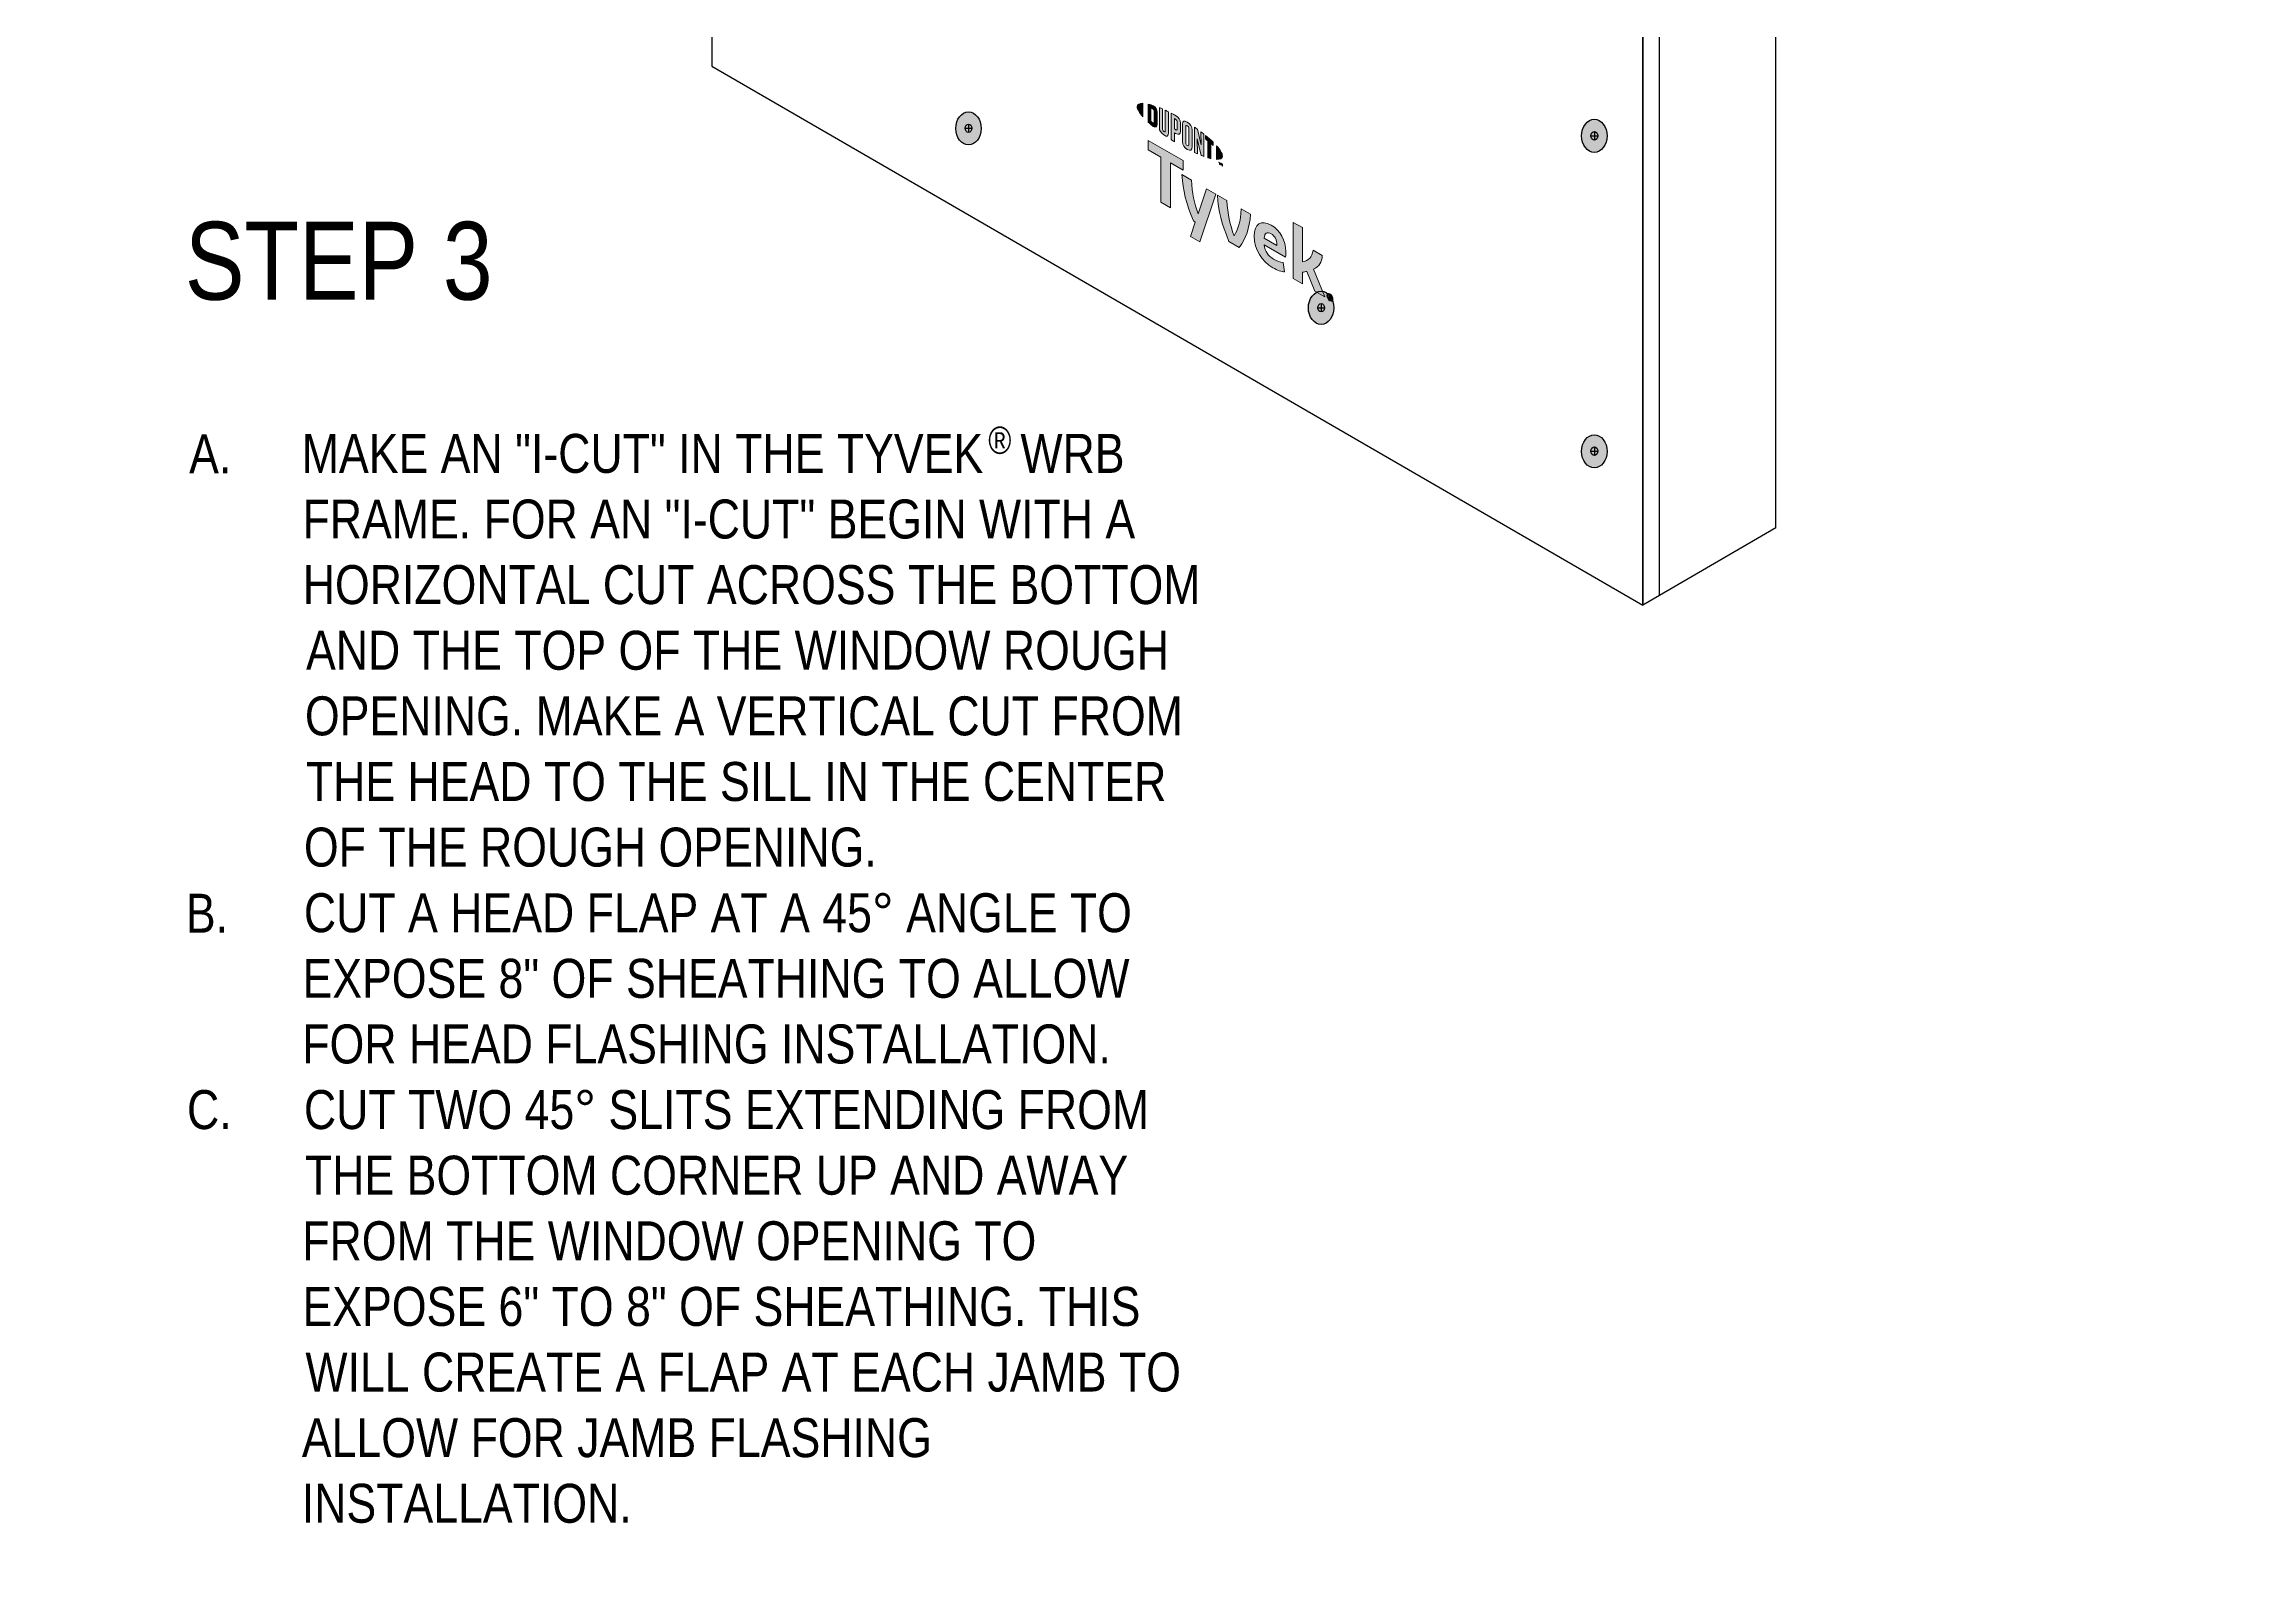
# Model space of a CAD drawing. Extents: x -1279 to 5791, y -3809 to 1769.
# Drawn here: x -255 to 378, y -302 to 141 of the extents above; entities that cross this region are included whole.
import ezdxf

# ---------------------------------------------------------------- set-up
doc = ezdxf.new("R2010")
doc.units = 0
doc.header["$MEASUREMENT"] = 0
for name, color, linetype, lineweight in [('.ATI-TEXT', 7, 'Continuous', 0), ('G-ANNO-TTLB', 7, 'Continuous', 0), ('TYVEK', 7, 'Continuous', 0), ('X-REF - TRACED', 7, 'Continuous', 0)]:
    doc.layers.add(name, color=color, linetype=linetype, lineweight=lineweight)

# ---------------------------------------------------------------- blocks, each defined once
blk = doc.blocks.new('Block_34')
at = {"layer": '.ATI-TEXT', "char_height": 0.2, "attachment_point": 7}
for s, insert in [('\\C18;\\c0;\\FArial Narrow|b0|i0|c1;\\H11.249999;\\W1.000000;A.', (-213.02, 17.38)), ('\\C18;\\c0;\\FArial Narrow|b0|i0|c1;\\H11.249999;\\W1.000000;MAKE AN "I-CUT" IN THE TYVEK   WRB', (-180.5, 17.38)), ('\\C18;\\c0;\\FArial Narrow|b0|i0|c1;\\H7.874999;\\W1.000000;®', (17.69, 22.93)), ('\\C18;\\c0;\\FArial Narrow|b0|i0|c1;\\H11.249999;\\W1.000000;FRAME. FOR AN "I-CUT" BEGIN WITH A', (-180.28, -1.57)), ('\\C18;\\c0;\\FArial Narrow|b0|i0|c1;\\H11.249999;\\W1.000000;HORIZONTAL CUT ACROSS THE BOTTOM ', (-180.22, -20.52)), ('\\C18;\\c0;\\FArial Narrow|b0|i0|c1;\\H11.249999;\\W1.000000;AND THE TOP OF THE WINDOW ROUGH', (-179.27, -39.47)), ('\\C18;\\c0;\\FArial Narrow|b0|i0|c1;\\H11.249999;\\W1.000000;OPENING. MAKE A VERTICAL CUT FROM ', (-179.59, -58.42)), ('\\C18;\\c0;\\FArial Narrow|b0|i0|c1;\\H11.249999;\\W1.000000;THE HEAD TO THE SILL IN THE CENTER', (-179.33, -77.37)), ('\\C18;\\c0;\\FArial Narrow|b0|i0|c1;\\H11.249999;\\W1.000000;OF THE ROUGH OPENING.', (-179.88, -96.32)), ('\\C18;\\c0;\\FArial Narrow|b0|i0|c1;\\H11.249999;\\W1.000000;B.', (-213.97, -115.27)), ('\\C18;\\c0;\\FArial Narrow|b0|i0|c1;\\H11.249999;\\W1.000000;CUT A HEAD FLAP AT A 45° ANGLE TO', (-179.88, -115.27)), ('\\C18;\\c0;\\FArial Narrow|b0|i0|c1;\\H11.249999;\\W1.000000;EXPOSE 8" OF SHEATHING TO ALLOW', (-180.29, -134.22)), ('\\C18;\\c0;\\FArial Narrow|b0|i0|c1;\\H11.249999;\\W1.000000;FOR HEAD FLASHING INSTALLATION.', (-180.35, -153.17)), ('\\C18;\\c0;\\FArial Narrow|b0|i0|c1;\\H11.249999;\\W1.000000;C.', (-213.63, -172.12)), ('\\C18;\\c0;\\FArial Narrow|b0|i0|c1;\\H11.249999;\\W1.000000;CUT TWO 45° SLITS EXTENDING FROM', (-179.88, -172.12)), ('\\C18;\\c0;\\FArial Narrow|b0|i0|c1;\\H11.249999;\\W1.000000;THE BOTTOM CORNER UP AND AWAY', (-179.59, -191.07)), ('\\C18;\\c0;\\FArial Narrow|b0|i0|c1;\\H11.249999;\\W1.000000;FROM THE WINDOW OPENING TO', (-180.35, -210.02)), ('\\C18;\\c0;\\FArial Narrow|b0|i0|c1;\\H11.249999;\\W1.000000;EXPOSE 6" TO 8" OF SHEATHING. THIS', (-180.29, -228.97)), ('\\C18;\\c0;\\FArial Narrow|b0|i0|c1;\\H11.249999;\\W1.000000;WILL CREATE A FLAP AT EACH JAMB TO', (-179.45, -247.92)), ('\\C18;\\c0;\\FArial Narrow|b0|i0|c1;\\H11.249999;\\W1.000000;ALLOW FOR JAMB FLASHING', (-180.48, -266.87)), ('\\C18;\\c0;\\FArial Narrow|b0|i0|c1;\\H11.249999;\\W1.000000;INSTALLATION.', (-180.5, -285.82))]:
    blk.add_mtext(s, dxfattribs=dict(at, insert=insert))
blk = doc.blocks.new('Block_115')
at = {"layer": 'TYVEK', "true_color": 0x003b71, "transparency": 33554687}
h = blk.add_hatch(color=156, dxfattribs=at)
h.dxf.hatch_style = 2
edge = h.paths.add_edge_path()
edge.add_ellipse((-53.75, 515.12), major_axis=(0, 4.78), ratio=0.766948, start_angle=0, end_angle=360)
h = blk.add_hatch(color=156, dxfattribs=at)
h.dxf.hatch_style = 2
edge = h.paths.add_edge_path()
edge.add_ellipse((11.97, 483.8), major_axis=(0, 4.78), ratio=0.766948, start_angle=0, end_angle=360)
h = blk.add_hatch(color=156, dxfattribs=at)
h.dxf.hatch_style = 2
edge = h.paths.add_edge_path()
edge.add_ellipse((113.76, 429.38), major_axis=(0, 4.78), ratio=0.766948, start_angle=0, end_angle=360)
h = blk.add_hatch(color=156, dxfattribs=at)
h.dxf.hatch_style = 2
edge = h.paths.add_edge_path()
edge.add_ellipse((-53.75, 424.08), major_axis=(0, 4.78), ratio=0.766948, start_angle=0, end_angle=360)
h = blk.add_hatch(color=156, dxfattribs=at)
h.dxf.hatch_style = 2
edge = h.paths.add_edge_path()
edge.add_ellipse((192.64, 388.05), major_axis=(0, 4.78), ratio=0.766948, start_angle=0, end_angle=360)
h = blk.add_hatch(color=156, dxfattribs=at)
h.dxf.hatch_style = 2
edge = h.paths.add_edge_path()
edge.add_ellipse((-53.75, 333), major_axis=(0, 4.78), ratio=0.766948, start_angle=0, end_angle=360)
h = blk.add_hatch(color=156, dxfattribs=at)
h.dxf.hatch_style = 2
edge = h.paths.add_edge_path()
edge.add_ellipse((192.64, 297), major_axis=(0, 4.78), ratio=0.766948, start_angle=0, end_angle=360)
h = blk.add_hatch(color=156, dxfattribs=at)
h.dxf.hatch_style = 2
edge = h.paths.add_edge_path()
edge.add_ellipse((-53.75, 241.95), major_axis=(0, 4.78), ratio=0.766948, start_angle=0, end_angle=360)
h = blk.add_hatch(color=156, dxfattribs=at)
h.dxf.hatch_style = 2
edge = h.paths.add_edge_path()
edge.add_ellipse((192.64, 205.92), major_axis=(0, 4.78), ratio=0.766948, start_angle=0, end_angle=360)
h = blk.add_hatch(color=156, dxfattribs=at)
h.dxf.hatch_style = 2
edge = h.paths.add_edge_path()
edge.add_ellipse((-53.75, 150.84), major_axis=(0, 4.78), ratio=0.766948, start_angle=0, end_angle=360)
h = blk.add_hatch(color=156, dxfattribs=at)
h.dxf.hatch_style = 2
edge = h.paths.add_edge_path()
edge.add_ellipse((11.97, 117.02), major_axis=(0, 4.78), ratio=0.766948, start_angle=0, end_angle=360)
h = blk.add_hatch(color=156, dxfattribs=at)
h.dxf.hatch_style = 2
edge = h.paths.add_edge_path()
edge.add_ellipse((192.64, 114.87), major_axis=(0, 4.78), ratio=0.766948, start_angle=0, end_angle=360)
h = blk.add_hatch(color=156, dxfattribs=at)
h.dxf.hatch_style = 2
edge = h.paths.add_edge_path()
edge.add_ellipse((113.76, 65.21), major_axis=(0, 4.78), ratio=0.766948, start_angle=0, end_angle=360)
h = blk.add_hatch(color=156, dxfattribs=at)
h.dxf.hatch_style = 2
edge = h.paths.add_edge_path()
edge.add_ellipse((192.64, 23.76), major_axis=(0, 4.78), ratio=0.766948, start_angle=0, end_angle=360)
at = {"layer": 'TYVEK', "color": 18, "lineweight": 25, "true_color": 0x080808}
for p, q in [((-54.72, 515.15), (-52.77, 515.15)), ((-53.75, 516.39), (-53.75, 513.92)), ((10.99, 483.83), (12.94, 483.83)), ((11.97, 485.06), (11.97, 482.6)), ((113.76, 430.65), (113.76, 428.18)), ((-53.75, 425.34), (-53.75, 422.87)), ((112.79, 429.41), (114.73, 429.41)), ((192.64, 389.31), (192.64, 386.84)), ((-54.72, 333.03), (-52.77, 333.03)), ((-53.75, 334.26), (-53.75, 331.79)), ((192.64, 298.26), (192.64, 295.79)), ((-54.72, 241.98), (-52.77, 241.98)), ((-53.75, 243.21), (-53.75, 240.74)), ((191.66, 205.95), (193.61, 205.95)), ((192.64, 207.18), (192.64, 204.72)), ((-53.75, 152.1), (-53.75, 149.63)), ((-54.72, 150.87), (-52.77, 150.87)), ((10.99, 117.05), (12.94, 117.05)), ((11.97, 118.28), (11.97, 115.81)), ((191.66, 114.9), (193.61, 114.9)), ((192.64, 116.13), (192.64, 113.67)), ((112.79, 65.24), (114.73, 65.24)), ((113.76, 66.47), (113.76, 64)), ((191.66, 23.79), (193.61, 23.79)), ((192.64, 25.03), (192.64, 22.56))]:
    blk.add_line(p, q, dxfattribs=at)
at = {"layer": 'TYVEK', "color": 18, "lineweight": 25, "true_color": 0x000000}
blk.add_line((191.66, 388.08), (193.61, 388.08), dxfattribs=at)
at = {"layer": 'TYVEK', "color": 8, "lineweight": 25, "true_color": 0x808080}
for points in [[(192.12, 392.41)], [(-54.26, 337.42)], [(-57.92, 332.64)], [(-57.92, 241.62)], [(-54.26, 236.84)]]:
    blk.add_lwpolyline(points, dxfattribs=at)
at = {"layer": 'TYVEK', "color": 18, "lineweight": 25, "true_color": 0x000000}
for centre, major_axis, ratio in [((-53.75, 515.12), (0, 4.78), 0.766948), ((11.97, 483.8), (0, 4.78), 0.766948), ((113.76, 429.38), (0, 4.78), 0.766948), ((-53.75, 424.08), (0, 4.78), 0.766948), ((192.64, 388.05), (0, 4.78), 0.766948), ((192.64, 388.08), (0, 1.23), 0.788846), ((-53.75, 333), (0, 4.78), 0.766948), ((192.64, 297), (0, 4.78), 0.766948), ((-53.75, 241.95), (0, 4.78), 0.766948), ((192.64, 205.92), (0, 4.78), 0.766948), ((-53.75, 150.84), (0, 4.78), 0.766948), ((11.97, 117.02), (0, 4.78), 0.766948), ((192.64, 114.87), (0, 4.78), 0.766948), ((113.76, 65.21), (0, 4.78), 0.766948), ((192.64, 23.76), (0, 4.78), 0.766948)]:
    blk.add_ellipse(centre, major_axis=major_axis, ratio=ratio, dxfattribs=at)
at = {"layer": 'TYVEK', "color": 18, "lineweight": 25, "true_color": 0x080808}
for centre in [(-53.75, 515.15), (11.97, 483.83), (113.76, 429.41), (-53.75, 424.1), (-53.75, 333.03), (192.64, 297.03), (-53.75, 241.98), (192.64, 205.95), (-53.75, 150.87), (11.97, 117.05), (192.64, 114.9), (113.76, 65.24), (192.64, 23.79)]:
    blk.add_ellipse(centre, major_axis=(0, 1.23), ratio=0.788846, dxfattribs=at)
blk = doc.blocks.new('Block_555')
at = {"layer": 'X-REF - TRACED', "true_color": 0x848484, "transparency": 33554687}
h = blk.add_hatch(color=252, dxfattribs=at)
h.dxf.hatch_style = 2
edge = h.paths.add_edge_path()
edge.add_spline(control_points=[(60.66, 123.28), (60.66, 122.55), (61.27, 121.52), (62.34, 120.33), (62.34, 120.33), (62.34, 124.27), (62.34, 124.27), (61.27, 124.31), (60.66, 123.99), (60.66, 123.28)], knot_values=[0, 0, 0, 0, 1, 1, 1, 2, 2, 2, 3, 3, 3, 3], degree=3, periodic=0)
h = blk.add_hatch(color=252, dxfattribs=at)
h.dxf.hatch_style = 2
edge = h.paths.add_edge_path()
edge.add_spline(control_points=[(65.54, 118.84), (65.54, 118.54), (65.39, 118.53), (65.2, 118.64), (65.05, 118.73), (64.82, 118.92), (64.64, 119.09), (64.64, 119.09), (64.64, 122.85), (64.64, 122.85), (64.82, 122.8), (65.05, 122.73), (65.2, 122.65), (65.39, 122.54), (65.54, 122.35), (65.54, 122.04), (65.54, 122.04), (65.54, 118.84), (65.54, 118.84)], knot_values=[0, 0, 0, 0, 1, 1, 1, 2, 2, 2, 3, 3, 3, 4, 4, 4, 5, 5, 5, 6, 6, 6, 6], degree=3, periodic=0)
edge = h.paths.add_edge_path()
edge.add_spline(control_points=[(65.32, 123.56), (65.02, 123.73), (64.59, 123.88), (63.82, 124.06), (63.82, 124.06), (63.82, 118.83), (63.82, 118.83), (64.5, 118.2), (65.02, 117.76), (65.32, 117.59), (66.01, 117.19), (66.39, 117.45), (66.39, 118.22), (66.39, 118.22), (66.39, 121.69), (66.39, 121.69), (66.39, 122.46), (66.01, 123.17), (65.32, 123.56)], knot_values=[0, 0, 0, 0, 1, 1, 1, 2, 2, 2, 3, 3, 3, 4, 4, 4, 5, 5, 5, 6, 6, 6, 6], degree=3, periodic=0)
h = blk.add_hatch(color=252, dxfattribs=at)
h.dxf.hatch_style = 2
edge = h.paths.add_edge_path()
edge.add_spline(control_points=[(68.79, 116.36), (68.79, 116.06), (68.7, 115.92), (68.37, 116.15), (68.04, 116.39), (67.96, 116.59), (67.96, 116.95), (67.96, 116.95), (67.96, 122.64), (67.96, 122.64), (67.74, 122.73), (67.26, 122.93), (67.06, 123.02), (67.06, 123.02), (67.06, 117.27), (67.06, 117.27), (67.06, 116.35), (67.45, 115.77), (68.37, 115.12), (69.21, 114.52), (69.73, 114.71), (69.73, 115.73), (69.73, 115.73), (69.73, 121.8), (69.73, 121.8), (69.55, 121.89), (68.97, 122.17), (68.79, 122.26), (68.79, 122.26), (68.79, 116.36), (68.79, 116.36)], knot_values=[0, 0, 0, 0, 1, 1, 1, 2, 2, 2, 3, 3, 3, 4, 4, 4, 5, 5, 5, 6, 6, 6, 7, 7, 7, 8, 8, 8, 9, 9, 9, 10, 10, 10, 10], degree=3, periodic=0)
h = blk.add_hatch(color=252, dxfattribs=at)
h.dxf.hatch_style = 2
edge = h.paths.add_edge_path()
edge.add_spline(control_points=[(72.21, 116.88), (72.21, 116.55), (72.11, 116.45), (71.72, 116.66), (71.72, 116.66), (71.4, 116.85), (71.4, 116.85), (71.4, 116.85), (71.4, 119.87), (71.4, 119.87), (71.54, 119.8), (71.62, 119.76), (71.71, 119.7), (72.12, 119.47), (72.21, 119.24), (72.21, 118.9), (72.21, 118.9), (72.21, 116.88), (72.21, 116.88)], knot_values=[0, 0, 0, 0, 1, 1, 1, 2, 2, 2, 3, 3, 3, 4, 4, 4, 5, 5, 5, 6, 6, 6, 6], degree=3, periodic=0)
edge = h.paths.add_edge_path()
edge.add_spline(control_points=[(71.76, 120.74), (71.6, 120.84), (71, 121.16), (70.46, 121.43), (70.46, 121.43), (70.46, 113.78), (70.46, 113.78), (70.64, 113.66), (71.13, 113.35), (71.4, 113.19), (71.4, 113.19), (71.4, 115.79), (71.4, 115.79), (71.4, 115.79), (71.76, 115.58), (71.76, 115.58), (72.75, 115.02), (73.15, 115.28), (73.15, 116.26), (73.15, 116.26), (73.15, 118.51), (73.15, 118.51), (73.15, 119.46), (72.69, 120.2), (71.76, 120.74)], knot_values=[0, 0, 0, 0, 1, 1, 1, 2, 2, 2, 3, 3, 3, 4, 4, 4, 5, 5, 5, 6, 6, 6, 7, 7, 7, 8, 8, 8, 8], degree=3, periodic=0)
h = blk.add_hatch(color=252, dxfattribs=at)
h.dxf.hatch_style = 2
edge = h.paths.add_edge_path()
edge.add_spline(control_points=[(75.56, 112.28), (75.56, 111.97), (75.47, 111.87), (75.14, 112.05), (74.8, 112.23), (74.7, 112.46), (74.7, 112.77), (74.7, 112.77), (74.7, 117.54), (74.7, 117.54), (74.7, 117.86), (74.8, 117.98), (75.14, 117.77), (75.47, 117.56), (75.56, 117.35), (75.56, 117.05), (75.56, 117.05), (75.56, 112.28), (75.56, 112.28)], knot_values=[0, 0, 0, 0, 1, 1, 1, 2, 2, 2, 3, 3, 3, 4, 4, 4, 5, 5, 5, 6, 6, 6, 6], degree=3, periodic=0)
edge = h.paths.add_edge_path()
edge.add_spline(control_points=[(75.14, 118.84), (74.27, 119.39), (73.75, 119.24), (73.75, 118.24), (73.75, 118.24), (73.75, 113.23), (73.75, 113.23), (73.75, 112.17), (74.22, 111.46), (75.14, 110.97), (76.04, 110.5), (76.5, 110.62), (76.5, 111.75), (76.5, 111.75), (76.5, 116.53), (76.5, 116.53), (76.5, 117.61), (76.08, 118.24), (75.14, 118.84)], knot_values=[0, 0, 0, 0, 1, 1, 1, 2, 2, 2, 3, 3, 3, 4, 4, 4, 5, 5, 5, 6, 6, 6, 6], degree=3, periodic=0)
h = blk.add_hatch(color=252, dxfattribs=at)
h.dxf.hatch_style = 2
edge = h.paths.add_edge_path()
edge.add_spline(control_points=[(79.11, 112.28), (79.11, 112.28), (78.07, 116.77), (78.07, 116.77), (77.78, 116.98), (77.44, 117.22), (77.18, 117.4), (77.18, 117.4), (77.18, 110.05), (77.18, 110.05), (77.36, 109.97), (77.84, 109.76), (78.08, 109.65), (78.08, 109.65), (78.01, 114.02), (78.01, 114.02), (78.01, 114.02), (79.11, 109.23), (79.11, 109.23), (79.34, 109.13), (79.68, 109.01), (79.91, 108.93), (79.91, 108.93), (79.91, 115.38), (79.91, 115.38), (79.67, 115.57), (79.25, 115.9), (79.04, 116.05), (79.04, 116.05), (79.11, 112.28), (79.11, 112.28)], knot_values=[0, 0, 0, 0, 1, 1, 1, 2, 2, 2, 3, 3, 3, 4, 4, 4, 5, 5, 5, 6, 6, 6, 7, 7, 7, 8, 8, 8, 9, 9, 9, 10, 10, 10, 10], degree=3, periodic=0)
h = blk.add_hatch(color=252, dxfattribs=at)
h.dxf.hatch_style = 2
edge = h.paths.add_edge_path()
edge.add_spline(control_points=[(80.37, 113.98), (80.6, 113.8), (80.83, 113.62), (81.06, 113.43), (81.06, 113.43), (81.06, 108.55), (81.06, 108.55), (81.26, 108.48), (81.64, 108.38), (81.9, 108.32), (81.9, 108.32), (81.9, 112.71), (81.9, 112.71), (82.14, 112.5), (82.37, 112.3), (82.58, 112.11), (82.58, 112.11), (82.58, 113.05), (82.58, 113.05), (81.92, 113.7), (81.21, 114.32), (80.37, 115), (80.37, 115), (80.37, 113.98), (80.37, 113.98)], knot_values=[0, 0, 0, 0, 1, 1, 1, 2, 2, 2, 3, 3, 3, 4, 4, 4, 5, 5, 5, 6, 6, 6, 7, 7, 7, 8, 8, 8, 8], degree=3, periodic=0)
h = blk.add_hatch(color=252, dxfattribs=at)
h.dxf.hatch_style = 2
edge = h.paths.add_edge_path()
edge.add_spline(control_points=[(85.27, 109.07), (85.27, 108.35), (84.66, 108.02), (83.59, 108.06), (83.59, 108.06), (83.59, 112), (83.59, 112), (84.66, 110.81), (85.27, 109.78), (85.27, 109.07)], knot_values=[0, 0, 0, 0, 1, 1, 1, 2, 2, 2, 3, 3, 3, 3], degree=3, periodic=0)
h = blk.add_hatch(color=252, dxfattribs=at)
h.dxf.hatch_style = 2
edge = h.paths.add_edge_path()
edge.add_spline(control_points=[(84.77, 106.98), (84.77, 106.98), (84.87, 106.92), (84.87, 106.92), (84.87, 106.92), (85.02, 106.57), (85.02, 106.57), (85.02, 106.57), (85.17, 106.75), (85.17, 106.75), (85.17, 106.75), (85.27, 106.7), (85.27, 106.7), (85.27, 106.7), (85.27, 106.13), (85.27, 106.13), (85.27, 106.13), (85.18, 106.18), (85.18, 106.18), (85.18, 106.18), (85.18, 106.58), (85.18, 106.58), (85.18, 106.58), (85.02, 106.4), (85.02, 106.4), (85.02, 106.4), (85.01, 106.41), (85.01, 106.41), (85.01, 106.41), (84.86, 106.77), (84.86, 106.77), (84.86, 106.77), (84.86, 106.36), (84.86, 106.36), (84.86, 106.36), (84.77, 106.42), (84.77, 106.42), (84.77, 106.42), (84.77, 106.98), (84.77, 106.98)], knot_values=[0, 0, 0, 0, 1, 1, 1, 2, 2, 2, 3, 3, 3, 4, 4, 4, 5, 5, 5, 6, 6, 6, 7, 7, 7, 8, 8, 8, 9, 9, 9, 10, 10, 10, 11, 11, 11, 12, 12, 12, 13, 13, 13, 13], degree=3, periodic=0)
edge = h.paths.add_edge_path()
edge.add_spline(control_points=[(84.41, 107.09), (84.41, 107.09), (84.26, 107.18), (84.26, 107.18), (84.26, 107.18), (84.26, 107.28), (84.26, 107.28), (84.26, 107.28), (84.66, 107.04), (84.66, 107.04), (84.66, 107.04), (84.66, 106.95), (84.66, 106.95), (84.66, 106.95), (84.51, 107.03), (84.51, 107.03), (84.51, 107.03), (84.51, 106.56), (84.51, 106.56), (84.51, 106.56), (84.41, 106.62), (84.41, 106.62), (84.41, 106.62), (84.41, 107.09), (84.41, 107.09)], knot_values=[0, 0, 0, 0, 1, 1, 1, 2, 2, 2, 3, 3, 3, 4, 4, 4, 5, 5, 5, 6, 6, 6, 7, 7, 7, 8, 8, 8, 8], degree=3, periodic=0)
at = {"layer": 'X-REF - TRACED'}
for points, knots in [([(60.66, 123.28), (60.66, 122.55), (61.27, 121.52), (62.34, 120.33), (62.34, 120.33), (62.34, 124.27), (62.34, 124.27), (61.27, 124.31), (60.66, 123.99), (60.66, 123.28)], [0, 0, 0, 0, 1, 1, 1, 2, 2, 2, 3, 3, 3, 3]), ([(65.32, 123.56), (65.02, 123.73), (64.59, 123.88), (63.82, 124.06), (63.82, 124.06), (63.82, 118.83), (63.82, 118.83), (64.5, 118.2), (65.02, 117.76), (65.32, 117.59), (66.01, 117.19), (66.39, 117.45), (66.39, 118.22), (66.39, 118.22), (66.39, 121.69), (66.39, 121.69), (66.39, 122.46), (66.01, 123.17), (65.32, 123.56)], [0, 0, 0, 0, 1, 1, 1, 2, 2, 2, 3, 3, 3, 4, 4, 4, 5, 5, 5, 6, 6, 6, 6]), ([(65.54, 118.84), (65.54, 118.54), (65.39, 118.53), (65.2, 118.64), (65.05, 118.73), (64.82, 118.92), (64.64, 119.09), (64.64, 119.09), (64.64, 122.85), (64.64, 122.85), (64.82, 122.8), (65.05, 122.73), (65.2, 122.65), (65.39, 122.54), (65.54, 122.35), (65.54, 122.04), (65.54, 122.04), (65.54, 118.84), (65.54, 118.84)], [0, 0, 0, 0, 1, 1, 1, 2, 2, 2, 3, 3, 3, 4, 4, 4, 5, 5, 5, 6, 6, 6, 6]), ([(68.79, 116.36), (68.79, 116.06), (68.7, 115.92), (68.37, 116.15), (68.04, 116.39), (67.96, 116.59), (67.96, 116.95), (67.96, 116.95), (67.96, 122.64), (67.96, 122.64), (67.74, 122.73), (67.26, 122.93), (67.06, 123.02), (67.06, 123.02), (67.06, 117.27), (67.06, 117.27), (67.06, 116.35), (67.45, 115.77), (68.37, 115.12), (69.21, 114.52), (69.73, 114.71), (69.73, 115.73), (69.73, 115.73), (69.73, 121.8), (69.73, 121.8), (69.55, 121.89), (68.97, 122.17), (68.79, 122.26), (68.79, 122.26), (68.79, 116.36), (68.79, 116.36)], [0, 0, 0, 0, 1, 1, 1, 2, 2, 2, 3, 3, 3, 4, 4, 4, 5, 5, 5, 6, 6, 6, 7, 7, 7, 8, 8, 8, 9, 9, 9, 10, 10, 10, 10]), ([(71.76, 120.74), (71.6, 120.84), (71, 121.16), (70.46, 121.43), (70.46, 121.43), (70.46, 113.78), (70.46, 113.78), (70.64, 113.66), (71.13, 113.35), (71.4, 113.19), (71.4, 113.19), (71.4, 115.79), (71.4, 115.79), (71.4, 115.79), (71.76, 115.58), (71.76, 115.58), (72.75, 115.02), (73.15, 115.28), (73.15, 116.26), (73.15, 116.26), (73.15, 118.51), (73.15, 118.51), (73.15, 119.46), (72.69, 120.2), (71.76, 120.74)], [0, 0, 0, 0, 1, 1, 1, 2, 2, 2, 3, 3, 3, 4, 4, 4, 5, 5, 5, 6, 6, 6, 7, 7, 7, 8, 8, 8, 8]), ([(72.21, 116.88), (72.21, 116.55), (72.11, 116.45), (71.72, 116.66), (71.72, 116.66), (71.4, 116.85), (71.4, 116.85), (71.4, 116.85), (71.4, 119.87), (71.4, 119.87), (71.54, 119.8), (71.62, 119.76), (71.71, 119.7), (72.12, 119.47), (72.21, 119.24), (72.21, 118.9), (72.21, 118.9), (72.21, 116.88), (72.21, 116.88)], [0, 0, 0, 0, 1, 1, 1, 2, 2, 2, 3, 3, 3, 4, 4, 4, 5, 5, 5, 6, 6, 6, 6]), ([(75.14, 118.84), (74.27, 119.39), (73.75, 119.24), (73.75, 118.24), (73.75, 118.24), (73.75, 113.23), (73.75, 113.23), (73.75, 112.17), (74.22, 111.46), (75.14, 110.97), (76.04, 110.5), (76.5, 110.62), (76.5, 111.75), (76.5, 111.75), (76.5, 116.53), (76.5, 116.53), (76.5, 117.61), (76.08, 118.24), (75.14, 118.84)], [0, 0, 0, 0, 1, 1, 1, 2, 2, 2, 3, 3, 3, 4, 4, 4, 5, 5, 5, 6, 6, 6, 6]), ([(75.56, 112.28), (75.56, 111.97), (75.47, 111.87), (75.14, 112.05), (74.8, 112.23), (74.7, 112.46), (74.7, 112.77), (74.7, 112.77), (74.7, 117.54), (74.7, 117.54), (74.7, 117.86), (74.8, 117.98), (75.14, 117.77), (75.47, 117.56), (75.56, 117.35), (75.56, 117.05), (75.56, 117.05), (75.56, 112.28), (75.56, 112.28)], [0, 0, 0, 0, 1, 1, 1, 2, 2, 2, 3, 3, 3, 4, 4, 4, 5, 5, 5, 6, 6, 6, 6]), ([(79.11, 112.28), (79.11, 112.28), (78.07, 116.77), (78.07, 116.77), (77.78, 116.98), (77.44, 117.22), (77.18, 117.4), (77.18, 117.4), (77.18, 110.05), (77.18, 110.05), (77.36, 109.97), (77.84, 109.76), (78.08, 109.65), (78.08, 109.65), (78.01, 114.02), (78.01, 114.02), (78.01, 114.02), (79.11, 109.23), (79.11, 109.23), (79.34, 109.13), (79.68, 109.01), (79.91, 108.93), (79.91, 108.93), (79.91, 115.38), (79.91, 115.38), (79.67, 115.57), (79.25, 115.9), (79.04, 116.05), (79.04, 116.05), (79.11, 112.28), (79.11, 112.28)], [0, 0, 0, 0, 1, 1, 1, 2, 2, 2, 3, 3, 3, 4, 4, 4, 5, 5, 5, 6, 6, 6, 7, 7, 7, 8, 8, 8, 9, 9, 9, 10, 10, 10, 10]), ([(80.37, 113.98), (80.6, 113.8), (80.83, 113.62), (81.06, 113.43), (81.06, 113.43), (81.06, 108.55), (81.06, 108.55), (81.26, 108.48), (81.64, 108.38), (81.9, 108.32), (81.9, 108.32), (81.9, 112.71), (81.9, 112.71), (82.14, 112.5), (82.37, 112.3), (82.58, 112.11), (82.58, 112.11), (82.58, 113.05), (82.58, 113.05), (81.92, 113.7), (81.21, 114.32), (80.37, 115), (80.37, 115), (80.37, 113.98), (80.37, 113.98)], [0, 0, 0, 0, 1, 1, 1, 2, 2, 2, 3, 3, 3, 4, 4, 4, 5, 5, 5, 6, 6, 6, 7, 7, 7, 8, 8, 8, 8]), ([(85.27, 109.07), (85.27, 108.35), (84.66, 108.02), (83.59, 108.06), (83.59, 108.06), (83.59, 112), (83.59, 112), (84.66, 110.81), (85.27, 109.78), (85.27, 109.07)], [0, 0, 0, 0, 1, 1, 1, 2, 2, 2, 3, 3, 3, 3]), ([(84.41, 107.09), (84.41, 107.09), (84.26, 107.18), (84.26, 107.18), (84.26, 107.18), (84.26, 107.28), (84.26, 107.28), (84.26, 107.28), (84.66, 107.04), (84.66, 107.04), (84.66, 107.04), (84.66, 106.95), (84.66, 106.95), (84.66, 106.95), (84.51, 107.03), (84.51, 107.03), (84.51, 107.03), (84.51, 106.56), (84.51, 106.56), (84.51, 106.56), (84.41, 106.62), (84.41, 106.62), (84.41, 106.62), (84.41, 107.09), (84.41, 107.09)], [0, 0, 0, 0, 1, 1, 1, 2, 2, 2, 3, 3, 3, 4, 4, 4, 5, 5, 5, 6, 6, 6, 7, 7, 7, 8, 8, 8, 8]), ([(84.77, 106.98), (84.77, 106.98), (84.87, 106.92), (84.87, 106.92), (84.87, 106.92), (85.02, 106.57), (85.02, 106.57), (85.02, 106.57), (85.17, 106.75), (85.17, 106.75), (85.17, 106.75), (85.27, 106.7), (85.27, 106.7), (85.27, 106.7), (85.27, 106.13), (85.27, 106.13), (85.27, 106.13), (85.18, 106.18), (85.18, 106.18), (85.18, 106.18), (85.18, 106.58), (85.18, 106.58), (85.18, 106.58), (85.02, 106.4), (85.02, 106.4), (85.02, 106.4), (85.01, 106.41), (85.01, 106.41), (85.01, 106.41), (84.86, 106.77), (84.86, 106.77), (84.86, 106.77), (84.86, 106.36), (84.86, 106.36), (84.86, 106.36), (84.77, 106.42), (84.77, 106.42), (84.77, 106.42), (84.77, 106.98), (84.77, 106.98)], [0, 0, 0, 0, 1, 1, 1, 2, 2, 2, 3, 3, 3, 4, 4, 4, 5, 5, 5, 6, 6, 6, 7, 7, 7, 8, 8, 8, 9, 9, 9, 10, 10, 10, 11, 11, 11, 12, 12, 12, 13, 13, 13, 13])]:
    blk.add_open_spline(points, degree=3, knots=knots, dxfattribs=at)
blk = doc.blocks.new('Block_559')
at = {"layer": 'X-REF - TRACED', "true_color": 0x848484, "transparency": 33554687}
h = blk.add_hatch(color=252, dxfattribs=at)
h.dxf.hatch_style = 2
h.paths.add_polyline_path([(73.92, 107.74), (63.82, 113.57), (63.82, 110.83), (67.46, 108.72), (67.46, 95.73), (70.27, 94.11), (70.27, 107.1), (73.92, 105)])
h = blk.add_hatch(color=252, dxfattribs=at)
h.dxf.hatch_style = 2
edge = h.paths.add_edge_path()
edge.add_spline(control_points=[(90.71, 93.8), (90.53, 90.05), (89.79, 87.88), (88.63, 86), (87.51, 89.19), (86.78, 92.22), (86.57, 96.19), (86.57, 96.19), (83.84, 97.76), (83.84, 97.76), (84.14, 93.07), (85.02, 89.66), (87.14, 84.37), (87.14, 84.37), (90.14, 82.64), (90.14, 82.64), (92.18, 85.53), (93.02, 87.94), (93.41, 92.23), (93.41, 92.23), (90.71, 93.8), (90.71, 93.8)], knot_values=[0, 0, 0, 0, 1, 1, 1, 2, 2, 2, 3, 3, 3, 4, 4, 4, 5, 5, 5, 6, 6, 6, 7, 7, 7, 7], degree=3, periodic=0)
h = blk.add_hatch(color=252, dxfattribs=at)
h.dxf.hatch_style = 2
edge = h.paths.add_edge_path()
edge.add_spline(control_points=[(97.28, 85.35), (97.28, 85.35), (101, 83.2), (101, 83.2), (101, 83.2), (101, 83.47), (101, 83.47), (101, 84.73), (100.42, 85.99), (99.34, 86.61), (98.2, 87.27), (97.45, 86.78), (97.28, 85.35)], knot_values=[0, 0, 0, 0, 1, 1, 1, 2, 2, 2, 3, 3, 3, 4, 4, 4, 4], degree=3, periodic=0)
edge = h.paths.add_edge_path()
edge.add_spline(control_points=[(103.22, 75.58), (102.36, 75.63), (101.08, 76.05), (99.79, 76.8), (96.63, 78.62), (94.47, 82.16), (94.47, 85.89), (94.47, 89.46), (96.45, 90.75), (99.34, 89.08), (101.91, 87.6), (103.59, 84.54), (103.59, 81.52), (103.59, 80.85), (103.55, 80.29), (103.51, 79.86), (103.51, 79.86), (97.32, 83.44), (97.32, 83.44), (97.57, 81.49), (98.49, 80.15), (100.06, 79.24), (101.02, 78.69), (101.95, 78.41), (102.79, 78.32), (102.79, 78.32), (103.22, 75.58), (103.22, 75.58)], knot_values=[0, 0, 0, 0, 1, 1, 1, 2, 2, 2, 3, 3, 3, 4, 4, 4, 5, 5, 5, 6, 6, 6, 7, 7, 7, 8, 8, 8, 9, 9, 9, 9], degree=3, periodic=0)
h = blk.add_hatch(color=252, dxfattribs=at)
h.dxf.hatch_style = 2
edge = h.paths.add_edge_path()
edge.add_spline(control_points=[(111.61, 76.37), (111.61, 76.37), (114.87, 68.36), (114.87, 68.36), (114.87, 68.36), (111.93, 70.06), (111.93, 70.06), (111.93, 70.06), (109.67, 75.74), (109.67, 75.74), (109.26, 75.64), (108.83, 75.55), (108.36, 75.49), (108.36, 75.49), (108.36, 72.12), (108.36, 72.12), (108.36, 72.12), (105.65, 73.68), (105.65, 73.68), (105.65, 73.68), (105.65, 89.8), (105.65, 89.8), (105.65, 89.8), (108.36, 88.4), (108.36, 88.4), (108.36, 88.4), (108.36, 78.48), (108.36, 78.48), (110.2, 78.79), (111.1, 79.84), (111.42, 81.84), (111.42, 81.84), (114.11, 80.29), (114.11, 80.29), (114.05, 78.39), (113.18, 77.16), (111.61, 76.37)], knot_values=[0, 0, 0, 0, 1, 1, 1, 2, 2, 2, 3, 3, 3, 4, 4, 4, 5, 5, 5, 6, 6, 6, 7, 7, 7, 8, 8, 8, 9, 9, 9, 10, 10, 10, 11, 11, 11, 12, 12, 12, 12], degree=3, periodic=0)
at = {"layer": 'X-REF - TRACED'}
blk.add_lwpolyline([(73.92, 107.74), (63.82, 113.57), (63.82, 110.83), (67.46, 108.72), (67.46, 95.73), (70.27, 94.11), (70.27, 107.1), (73.92, 105)], close=True, dxfattribs=at)
for points, knots in [([(90.71, 93.8), (90.53, 90.05), (89.79, 87.88), (88.63, 86), (87.51, 89.19), (86.78, 92.22), (86.57, 96.19), (86.57, 96.19), (83.84, 97.76), (83.84, 97.76), (84.14, 93.07), (85.02, 89.66), (87.14, 84.37), (87.14, 84.37), (90.14, 82.64), (90.14, 82.64), (92.18, 85.53), (93.02, 87.94), (93.41, 92.23), (93.41, 92.23), (90.71, 93.8), (90.71, 93.8)], [0, 0, 0, 0, 1, 1, 1, 2, 2, 2, 3, 3, 3, 4, 4, 4, 5, 5, 5, 6, 6, 6, 7, 7, 7, 7]), ([(103.22, 75.58), (102.36, 75.63), (101.08, 76.05), (99.79, 76.8), (96.63, 78.62), (94.47, 82.16), (94.47, 85.89), (94.47, 89.46), (96.45, 90.75), (99.34, 89.08), (101.91, 87.6), (103.59, 84.54), (103.59, 81.52), (103.59, 80.85), (103.55, 80.29), (103.51, 79.86), (103.51, 79.86), (97.32, 83.44), (97.32, 83.44), (97.57, 81.49), (98.49, 80.15), (100.06, 79.24), (101.02, 78.69), (101.95, 78.41), (102.79, 78.32), (102.79, 78.32), (103.22, 75.58), (103.22, 75.58)], [0, 0, 0, 0, 1, 1, 1, 2, 2, 2, 3, 3, 3, 4, 4, 4, 5, 5, 5, 6, 6, 6, 7, 7, 7, 8, 8, 8, 9, 9, 9, 9]), ([(111.61, 76.37), (111.61, 76.37), (114.87, 68.36), (114.87, 68.36), (114.87, 68.36), (111.93, 70.06), (111.93, 70.06), (111.93, 70.06), (109.67, 75.74), (109.67, 75.74), (109.26, 75.64), (108.83, 75.55), (108.36, 75.49), (108.36, 75.49), (108.36, 72.12), (108.36, 72.12), (108.36, 72.12), (105.65, 73.68), (105.65, 73.68), (105.65, 73.68), (105.65, 89.8), (105.65, 89.8), (105.65, 89.8), (108.36, 88.4), (108.36, 88.4), (108.36, 88.4), (108.36, 78.48), (108.36, 78.48), (110.2, 78.79), (111.1, 79.84), (111.42, 81.84), (111.42, 81.84), (114.11, 80.29), (114.11, 80.29), (114.05, 78.39), (113.18, 77.16), (111.61, 76.37)], [0, 0, 0, 0, 1, 1, 1, 2, 2, 2, 3, 3, 3, 4, 4, 4, 5, 5, 5, 6, 6, 6, 7, 7, 7, 8, 8, 8, 9, 9, 9, 10, 10, 10, 11, 11, 11, 12, 12, 12, 12]), ([(97.28, 85.35), (97.28, 85.35), (101, 83.2), (101, 83.2), (101, 83.2), (101, 83.47), (101, 83.47), (101, 84.73), (100.42, 85.99), (99.34, 86.61), (98.2, 87.27), (97.45, 86.78), (97.28, 85.35)], [0, 0, 0, 0, 1, 1, 1, 2, 2, 2, 3, 3, 3, 4, 4, 4, 4])]:
    blk.add_open_spline(points, degree=3, knots=knots, dxfattribs=at)
blk = doc.blocks.new('Block_558')
at = {"layer": 'X-REF - TRACED', "true_color": 0x848484, "transparency": 33554687}
h = blk.add_hatch(color=252, dxfattribs=at)
h.dxf.hatch_style = 2
edge = h.paths.add_edge_path()
edge.add_spline(control_points=[(80.66, 99.6), (80.66, 99.6), (78.23, 92.35), (78.23, 92.35), (77.19, 95.39), (76.52, 98.32), (76.31, 102.11), (76.31, 102.11), (73.59, 103.68), (73.59, 103.68), (73.88, 98.99), (74.77, 95.58), (76.88, 90.29), (76.88, 90.29), (77.43, 89.97), (77.43, 89.97), (77.43, 89.97), (76.04, 85.83), (76.04, 85.83), (76.04, 85.83), (78.75, 84.27), (78.75, 84.27), (78.75, 84.27), (83.36, 98.04), (83.36, 98.04), (83.36, 98.04), (80.66, 99.6), (80.66, 99.6)], knot_values=[0, 0, 0, 0, 1, 1, 1, 2, 2, 2, 3, 3, 3, 4, 4, 4, 5, 5, 5, 6, 6, 6, 7, 7, 7, 8, 8, 8, 9, 9, 9, 9], degree=3, periodic=0)
at = {"layer": 'X-REF - TRACED'}
blk.add_open_spline([(80.66, 99.6), (80.66, 99.6), (78.23, 92.35), (78.23, 92.35), (77.19, 95.39), (76.52, 98.32), (76.31, 102.11), (76.31, 102.11), (73.59, 103.68), (73.59, 103.68), (73.88, 98.99), (74.77, 95.58), (76.88, 90.29), (76.88, 90.29), (77.43, 89.97), (77.43, 89.97), (77.43, 89.97), (76.04, 85.83), (76.04, 85.83), (76.04, 85.83), (78.75, 84.27), (78.75, 84.27), (78.75, 84.27), (83.36, 98.04), (83.36, 98.04), (83.36, 98.04), (80.66, 99.6), (80.66, 99.6)], degree=3, knots=[0, 0, 0, 0, 1, 1, 1, 2, 2, 2, 3, 3, 3, 4, 4, 4, 5, 5, 5, 6, 6, 6, 7, 7, 7, 8, 8, 8, 9, 9, 9, 9], dxfattribs=at)
blk.add_blockref('Block_559', (0, 0), dxfattribs=at)
blk = doc.blocks.new('Block_560')
at = {"layer": 'X-REF - TRACED', "true_color": 0x848484, "transparency": 33554687}
h = blk.add_hatch(color=252, dxfattribs=at)
h.dxf.hatch_style = 2
edge = h.paths.add_edge_path()
edge.add_spline(control_points=[(116.17, 68.67), (116.17, 68.67), (116.17, 68.37), (116.17, 68.37), (116.17, 68.37), (116.28, 68.31), (116.28, 68.31), (116.39, 68.25), (116.45, 68.24), (116.45, 68.36), (116.45, 68.47), (116.39, 68.54), (116.28, 68.6), (116.28, 68.6), (116.17, 68.67), (116.17, 68.67)], knot_values=[0, 0, 0, 0, 1, 1, 1, 2, 2, 2, 3, 3, 3, 4, 4, 4, 5, 5, 5, 5], degree=3, periodic=0)
edge = h.paths.add_edge_path()
edge.add_spline(control_points=[(115.98, 68.97), (115.98, 68.97), (116.28, 68.79), (116.28, 68.79), (116.52, 68.65), (116.63, 68.46), (116.63, 68.25), (116.63, 68.11), (116.58, 68.04), (116.46, 68.05), (116.52, 67.89), (116.6, 67.72), (116.69, 67.53), (116.69, 67.53), (116.47, 67.67), (116.47, 67.67), (116.38, 67.83), (116.32, 67.98), (116.27, 68.13), (116.27, 68.13), (116.17, 68.19), (116.17, 68.19), (116.17, 68.19), (116.17, 67.84), (116.17, 67.84), (116.17, 67.84), (115.98, 67.95), (115.98, 67.95), (115.98, 67.95), (115.98, 68.97), (115.98, 68.97)], knot_values=[0, 0, 0, 0, 1, 1, 1, 2, 2, 2, 3, 3, 3, 4, 4, 4, 5, 5, 5, 6, 6, 6, 7, 7, 7, 8, 8, 8, 9, 9, 9, 10, 10, 10, 10], degree=3, periodic=0)
edge = h.paths.add_edge_path()
edge.add_spline(control_points=[(116.29, 69.05), (115.86, 69.29), (115.62, 69.15), (115.62, 68.64), (115.62, 68.13), (115.86, 67.71), (116.29, 67.47), (116.72, 67.22), (116.96, 67.36), (116.96, 67.87), (116.96, 68.38), (116.72, 68.8), (116.29, 69.05)], knot_values=[0, 0, 0, 0, 1, 1, 1, 2, 2, 2, 3, 3, 3, 4, 4, 4, 4], degree=3, periodic=0)
edge = h.paths.add_edge_path()
edge.add_spline(control_points=[(116.29, 69.25), (116.82, 68.95), (117.17, 68.36), (117.17, 67.75), (117.17, 67.15), (116.81, 66.97), (116.29, 67.27), (115.76, 67.57), (115.42, 68.15), (115.42, 68.76), (115.42, 69.37), (115.76, 69.55), (116.29, 69.25)], knot_values=[0, 0, 0, 0, 1, 1, 1, 2, 2, 2, 3, 3, 3, 4, 4, 4, 4], degree=3, periodic=0)
at = {"layer": 'X-REF - TRACED'}
for points, knots in [([(116.29, 69.25), (116.82, 68.95), (117.17, 68.36), (117.17, 67.75), (117.17, 67.15), (116.81, 66.97), (116.29, 67.27), (115.76, 67.57), (115.42, 68.15), (115.42, 68.76), (115.42, 69.37), (115.76, 69.55), (116.29, 69.25)], [0, 0, 0, 0, 1, 1, 1, 2, 2, 2, 3, 3, 3, 4, 4, 4, 4]), ([(116.29, 69.05), (115.86, 69.29), (115.62, 69.15), (115.62, 68.64), (115.62, 68.13), (115.86, 67.71), (116.29, 67.47), (116.72, 67.22), (116.96, 67.36), (116.96, 67.87), (116.96, 68.38), (116.72, 68.8), (116.29, 69.05)], [0, 0, 0, 0, 1, 1, 1, 2, 2, 2, 3, 3, 3, 4, 4, 4, 4]), ([(115.98, 68.97), (115.98, 68.97), (116.28, 68.79), (116.28, 68.79), (116.52, 68.65), (116.63, 68.46), (116.63, 68.25), (116.63, 68.11), (116.58, 68.04), (116.46, 68.05), (116.52, 67.89), (116.6, 67.72), (116.69, 67.53), (116.69, 67.53), (116.47, 67.67), (116.47, 67.67), (116.38, 67.83), (116.32, 67.98), (116.27, 68.13), (116.27, 68.13), (116.17, 68.19), (116.17, 68.19), (116.17, 68.19), (116.17, 67.84), (116.17, 67.84), (116.17, 67.84), (115.98, 67.95), (115.98, 67.95), (115.98, 67.95), (115.98, 68.97), (115.98, 68.97)], [0, 0, 0, 0, 1, 1, 1, 2, 2, 2, 3, 3, 3, 4, 4, 4, 5, 5, 5, 6, 6, 6, 7, 7, 7, 8, 8, 8, 9, 9, 9, 10, 10, 10, 10]), ([(116.17, 68.67), (116.17, 68.67), (116.17, 68.37), (116.17, 68.37), (116.17, 68.37), (116.28, 68.31), (116.28, 68.31), (116.39, 68.25), (116.45, 68.24), (116.45, 68.36), (116.45, 68.47), (116.39, 68.54), (116.28, 68.6), (116.28, 68.6), (116.17, 68.67), (116.17, 68.67)], [0, 0, 0, 0, 1, 1, 1, 2, 2, 2, 3, 3, 3, 4, 4, 4, 5, 5, 5, 5])]:
    blk.add_open_spline(points, degree=3, knots=knots, dxfattribs=at)
blk = doc.blocks.new('Block_557')
at = {"layer": 'X-REF - TRACED'}
for name in ['Block_558', 'Block_560']:
    blk.add_blockref(name, (0, 0), dxfattribs=at)
blk = doc.blocks.new('Block_556')
at = {"layer": 'X-REF - TRACED'}
blk.add_blockref('Block_557', (0, 0), dxfattribs=at)
blk = doc.blocks.new('Block_554')
at = {"layer": 'X-REF - TRACED'}
for name in ['Block_555', 'Block_556']:
    blk.add_blockref(name, (0, 0), dxfattribs=at)

msp = doc.modelspace()

# ---------------------------------------------------------------- hatches: boundary and pattern name
at = {"layer": 'G-ANNO-TTLB', "true_color": 0xff00ff, "transparency": 33554687}
h = msp.add_hatch(color=6, dxfattribs=at)
edge = h.paths.add_edge_path()
edge.add_spline(control_points=[(1773.02, -796.5), (1773.02, -796.5), (-1156.5, -796.5), (-1156.5, -796.5), (-1156.5, -796.5), (-1156.5, 1660.5), (-1156.5, 1660.5), (-1156.5, 1660.5), (1773.02, 1660.5), (1773.02, 1660.5), (1773.02, 1660.5), (1773.02, -796.5), (1773.02, -796.5)], knot_values=[0, 0, 0, 0, 1, 1, 1, 2, 2, 2, 3, 3, 3, 4, 4, 4, 4], degree=3, periodic=0)
edge = h.paths.add_edge_path()
edge.add_spline(control_points=[(-1147.5, 1651.5), (-1147.5, 1651.5), (-1147.5, -787.5), (-1147.5, -787.5), (-1147.5, -787.5), (1764.02, -787.5), (1764.02, -787.5), (1764.02, -787.5), (1764.02, 1651.5), (1764.02, 1651.5), (1764.02, 1651.5), (-1147.5, 1651.5), (-1147.5, 1651.5)], knot_values=[0, 0, 0, 0, 1, 1, 1, 2, 2, 2, 3, 3, 3, 4, 4, 4, 4], degree=3, periodic=0)
edge.add_line((-1147.5, 1651.5), (-1147.5, 1651.5))

# ---------------------------------------------------------------- linework, layer by layer
at = {"layer": 'G-ANNO-TTLB'}
for points in [[(1773.02, -796.5), (1773.02, -796.5), (-1156.5, -796.5), (-1156.5, -796.5), (-1156.5, -796.5), (-1156.5, 1660.5), (-1156.5, 1660.5), (-1156.5, 1660.5), (1773.02, 1660.5), (1773.02, 1660.5), (1773.02, 1660.5), (1773.02, -796.5), (1773.02, -796.5)], [(-1147.5, 1651.5), (-1147.5, 1651.5), (-1147.5, -787.5), (-1147.5, -787.5), (-1147.5, -787.5), (1764.02, -787.5), (1764.02, -787.5), (1764.02, -787.5), (1764.02, 1651.5), (1764.02, 1651.5), (1764.02, 1651.5), (-1147.5, 1651.5), (-1147.5, 1651.5)]]:
    msp.add_open_spline(points, degree=3, knots=[0, 0, 0, 0, 1, 1, 1, 2, 2, 2, 3, 3, 3, 4, 4, 4, 4], dxfattribs=at)
at = {"layer": 'TYVEK', "color": 18, "lineweight": 25, "true_color": 0x000000}
for p, q in [((-62.15, 557.2), (-62.15, 134.96)), ((206.64, 403.71), (206.64, -20.65)), ((-62.15, 134.96), (206.64, -20.65))]:
    msp.add_line(p, q, dxfattribs=at)
at = {"layer": 'TYVEK', "color": 33, "lineweight": 25, "true_color": 0xcc9966}
for q in [(245.07, 426.06), (211.45, -17.87)]:
    msp.add_line((245.07, 1.7), q, dxfattribs=at)
at = {"layer": 'TYVEK', "color": 2, "lineweight": 25, "true_color": 0xffff00}
for p, q in [((211.45, -17.87), (211.45, 406.5)), ((206.64, -20.65), (206.64, 345.94)), ((211.45, -17.87), (206.64, -20.65))]:
    msp.add_line(p, q, dxfattribs=at)

# ---------------------------------------------------------------- block references
at = {"layer": '.ATI-TEXT'}
msp.add_blockref('Block_34', (0, 0), dxfattribs=at)
at = {"layer": 'TYVEK'}
msp.add_blockref('Block_115', (0, 0), dxfattribs=at)
at = {"layer": 'X-REF - TRACED'}
msp.add_blockref('Block_554', (0, 0), dxfattribs=at)

# ---------------------------------------------------------------- texts
at = {"layer": '.ATI-TEXT', "insert": (-214.23, 67.23), "char_height": 0.2, "attachment_point": 7}
msp.add_mtext('\\C18;\\c0;\\FArial Narrow|b0|i0|c1;\\H22.499999;\\W1.000000;STEP 3 ', dxfattribs=at)

doc.saveas('drawing.dxf')
